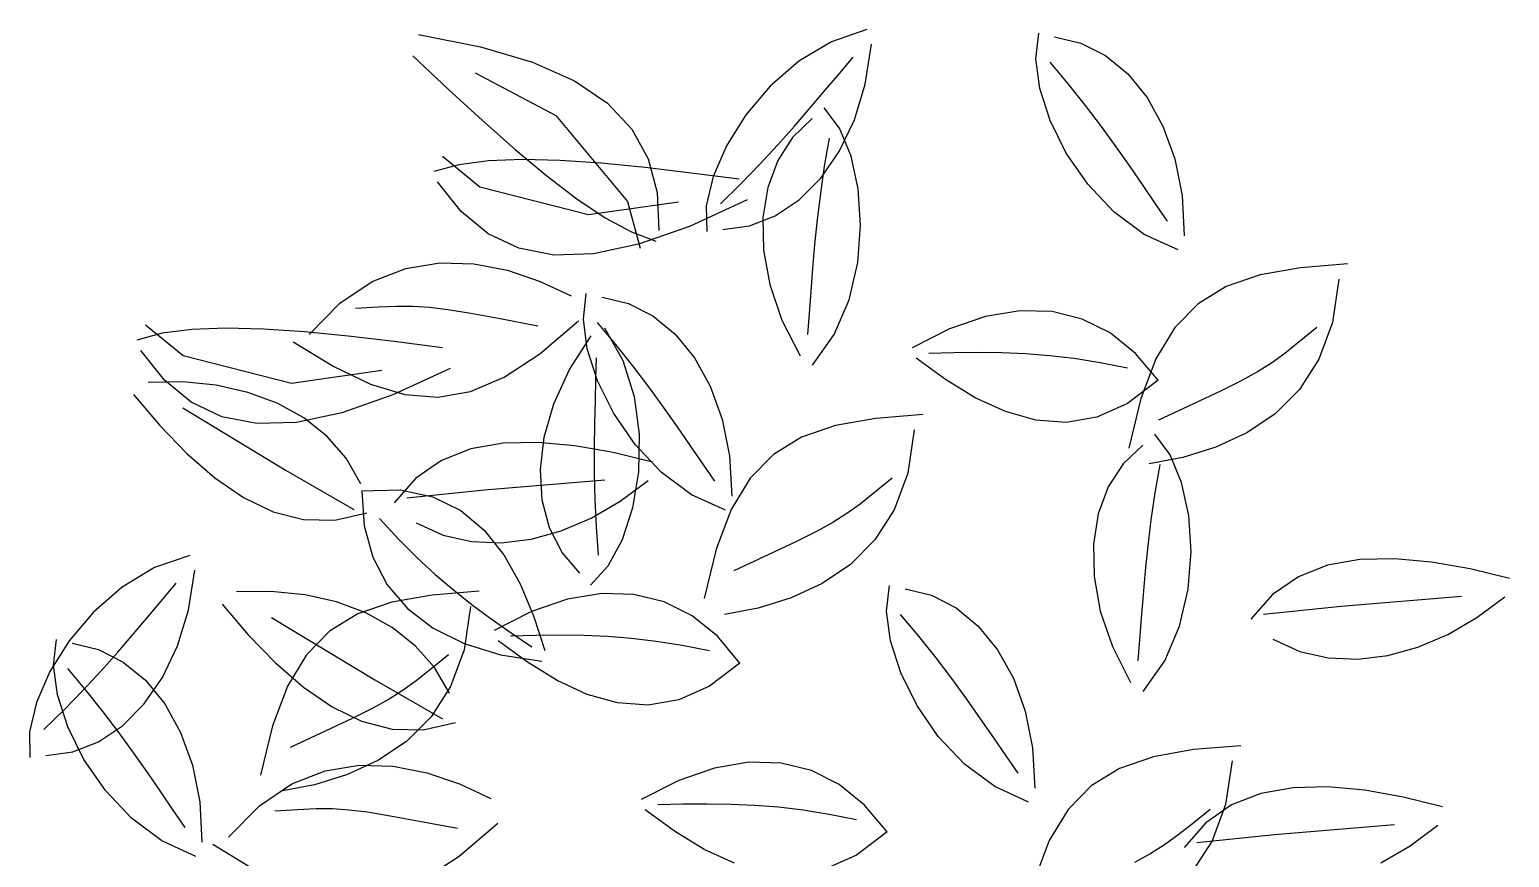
# Model space of a CAD drawing. Header units: millimetres. Extents: x 284148 to 331264, y 78716 to 101523.
# Drawn here: x 316290.3 to 316694.3, y 86215.9 to 86441.8 of the extents above; entities that cross this region are included whole.
import ezdxf

# ---------------------------------------------------------------- set-up
doc = ezdxf.new("R2010")
doc.units = ezdxf.units.MM

# ---------------------------------------------------------------- blocks, each defined once
blk = doc.blocks.new('A$C4D901EEA')
for p, q in [((679.64, 1823.36), (696.58, 1820.05)), ((801.99, 1824.74), (792.34, 1821.44)), ((848.18, 1816.76), (848.97, 1823.74)), ((853.27, 1822.78), (860.47, 1821.05)), ((696.58, 1820.05), (710.72, 1815.86)), ((792.34, 1821.44), (783.49, 1816.14)), ((801.6, 1809.87), (803.29, 1820.73)), ((860.47, 1821.05), (867.17, 1817.63)), ((678.06, 1817.54), (687.71, 1808.5)), ((710.72, 1815.86), (722.22, 1810.74)), ((783.49, 1816.14), (775.65, 1809.31)), ((794.53, 1812.8), (798.25, 1817.17)), ((849.26, 1808.65), (848.18, 1816.76)), ((851.95, 1815.84), (856.97, 1809.88)), ((867.17, 1817.63), (873.24, 1812.63)), ((695.11, 1812.91), (717.14, 1801.3)), ((722.22, 1810.74), (731.22, 1804.67)), ((790.66, 1808.2), (794.53, 1812.8)), ((873.24, 1812.63), (878.51, 1806.19)), ((687.71, 1808.5), (697.06, 1799.92)), ((775.65, 1809.31), (769, 1801.45)), ((786.59, 1803.39), (790.66, 1808.2)), ((798.61, 1800.09), (801.6, 1809.87)), ((852.07, 1799.9), (849.26, 1808.65)), ((856.97, 1809.88), (861.62, 1804.03)), ((878.51, 1806.19), (882.83, 1798.42)), ((731.22, 1804.67), (737.87, 1797.59)), ((782.28, 1798.41), (786.59, 1803.39)), ((794.56, 1797.8), (790.36, 1803.43)), ((861.62, 1804.03), (865.95, 1798.31)), ((697.06, 1799.92), (706.05, 1791.97)), ((717.14, 1801.3), (736.72, 1777.86)), ((769, 1801.45), (763.74, 1793.06)), ((777.71, 1793.28), (782.28, 1798.41)), ((787.13, 1800.44), (781.77, 1795.33)), ((794.5, 1791.49), (798.61, 1800.09)), ((797.7, 1790.24), (794.56, 1797.8)), ((856.47, 1791.04), (852.07, 1799.9)), ((865.95, 1798.31), (869.99, 1792.75)), ((882.83, 1798.42), (886.07, 1789.46)), ((737.87, 1797.59), (742.33, 1789.46)), ((781.77, 1795.33), (777.7, 1789)), ((791.76, 1795.11), (790.41, 1787.43)), ((696.39, 1781.71), (686.15, 1790.1)), ((706.05, 1791.97), (714.66, 1784.79)), ((763.74, 1793.06), (760.08, 1784.64)), ((772.84, 1788.02), (777.71, 1793.28)), ((789.42, 1784.19), (794.5, 1791.49)), ((799.66, 1781.27), (797.7, 1790.24)), ((862.31, 1782.56), (856.47, 1791.04)), ((869.99, 1792.75), (873.78, 1787.37)), ((690.64, 1787.87), (683.77, 1785.98)), ((698.77, 1788.94), (690.64, 1787.87)), ((708.05, 1789.28), (698.77, 1788.94)), ((718.33, 1789.01), (708.05, 1789.28)), ((729.51, 1788.24), (718.33, 1789.01)), ((741.46, 1787.06), (729.51, 1788.24)), ((754.06, 1785.57), (741.46, 1787.06)), ((742.33, 1789.46), (744.74, 1780.26)), ((767.63, 1782.66), (772.84, 1788.02)), ((777.7, 1789), (774.97, 1781.64)), ((790.41, 1787.43), (789.33, 1780.03)), ((873.78, 1787.37), (877.36, 1782.18)), ((886.07, 1789.46), (888.07, 1779.43)), ((691.3, 1775.08), (684.83, 1783.16)), ((725.99, 1774.18), (696.39, 1781.71)), ((714.66, 1784.79), (722.84, 1778.55)), ((767.18, 1783.9), (754.06, 1785.57)), ((760.08, 1784.64), (758.2, 1776.67)), ((762.04, 1777.22), (767.63, 1782.66)), ((774.97, 1781.64), (773.65, 1773.42)), ((783.54, 1778.3), (789.42, 1784.19)), ((869.44, 1774.99), (862.31, 1782.56)), ((877.36, 1782.18), (880.76, 1777.22)), ((722.84, 1778.55), (730.56, 1773.4)), ((750.64, 1777.67), (725.99, 1774.18)), ((736.72, 1777.86), (740.12, 1765.07)), ((744.74, 1780.26), (745.25, 1769.92)), ((769.31, 1778.25), (753.64, 1771.02)), ((777.02, 1773.93), (783.54, 1778.3)), ((789.33, 1780.03), (788.46, 1772.91)), ((800.31, 1771.39), (799.66, 1781.27)), ((888.07, 1779.43), (888.69, 1768.46)), ((698.64, 1769.03), (691.3, 1775.08)), ((758.2, 1776.67), (758.3, 1769.65)), ((770, 1771.19), (777.02, 1773.93)), ((877.72, 1768.83), (869.44, 1774.99)), ((880.76, 1777.22), (884.02, 1772.5)), ((730.56, 1773.4), (737.78, 1769.51)), ((737.78, 1769.51), (744.46, 1767.01)), ((753.64, 1771.02), (739.72, 1766.14)), ((762.67, 1770.18), (770, 1771.19)), ((773.65, 1773.42), (773.8, 1764.53)), ((788.46, 1772.91), (787.76, 1766.08)), ((799.52, 1761.13), (800.31, 1771.39)), ((707.01, 1765.05), (698.64, 1769.03)), ((739.72, 1766.14), (727.4, 1763.55)), ((787.76, 1766.08), (787.19, 1759.52)), ((887, 1764.6), (877.72, 1768.83)), ((716.55, 1763.21), (707.01, 1765.05)), ((727.4, 1763.55), (716.55, 1763.21)), ((773.8, 1764.53), (775.5, 1755.16)), ((667.01, 1755.99), (676.14, 1759.58)), ((676.14, 1759.58), (685.43, 1761.1)), ((685.43, 1761.1), (694.73, 1760.82)), ((694.73, 1760.82), (703.9, 1759.04)), ((703.9, 1759.04), (712.81, 1756.02)), ((787.19, 1759.52), (786.7, 1753.24)), ((797.16, 1751), (799.52, 1761.13)), ((909.4, 1757.77), (900.14, 1754.58)), ((920.39, 1759.74), (909.4, 1757.77)), ((933.29, 1760.77), (920.39, 1759.74)), ((658.18, 1750.05), (667.01, 1755.99)), ((712.81, 1756.02), (721.32, 1752.05)), ((775.5, 1755.16), (778.81, 1745.48)), ((900.14, 1754.58), (892.44, 1749.89)), ((930.91, 1756.65), (929.11, 1744.79)), ((649.77, 1741.49), (658.18, 1750.05)), ((724.63, 1745.72), (725.43, 1752.7)), ((729.72, 1751.74), (736.92, 1750.01)), ((736.92, 1750.01), (743.63, 1746.59)), ((786.7, 1753.24), (786.25, 1747.24)), ((793.09, 1741.52), (797.16, 1751)), ((892.44, 1749.89), (886.1, 1743.42)), ((662.4, 1748.68), (668.62, 1749.06)), ((668.62, 1749.06), (673.67, 1749.27)), ((673.67, 1749.27), (678.14, 1749.26)), ((678.14, 1749.26), (682.61, 1748.97)), ((682.61, 1748.97), (687.67, 1748.35)), ((687.67, 1748.35), (693.91, 1747.33)), ((693.91, 1747.33), (701.9, 1745.86)), ((701.9, 1745.86), (712.23, 1743.89)), ((712.72, 1736.27), (723.29, 1745.27)), ((725.71, 1737.61), (724.63, 1745.72)), ((743.63, 1746.59), (749.69, 1741.59)), ((778.81, 1745.48), (783.8, 1735.68)), ((786.25, 1747.24), (785.8, 1741.52)), ((834.44, 1746.45), (824.63, 1743.08)), ((843.79, 1748.01), (834.44, 1746.45)), ((852.61, 1747.77), (843.79, 1748.01)), ((860.85, 1745.75), (852.61, 1747.77)), ((868.45, 1741.94), (860.85, 1745.75)), ((609.6, 1741.87), (602.73, 1739.98)), ((615.35, 1735.71), (605.11, 1744.1)), ((617.73, 1742.93), (609.6, 1741.87)), ((627.01, 1743.28), (617.73, 1742.93)), ((637.29, 1743.01), (627.01, 1743.28)), ((648.47, 1742.24), (637.29, 1743.01)), ((660.42, 1741.05), (648.47, 1742.24)), ((728.4, 1744.8), (733.42, 1738.83)), ((730.4, 1743.34), (735.44, 1734.47)), ((749.69, 1741.59), (754.96, 1735.15)), ((787.2, 1733.19), (793.09, 1741.52)), ((824.63, 1743.08), (814.42, 1737.9)), ((875.36, 1736.36), (868.45, 1741.94)), ((886.1, 1743.42), (880.96, 1734.89)), ((924.88, 1743.42), (920.06, 1739.48)), ((929.11, 1744.79), (925.42, 1734.8)), ((645.42, 1739.54), (656.49, 1732.82)), ((673.02, 1739.57), (660.42, 1741.05)), ((686.14, 1737.9), (673.02, 1739.57)), ((720.83, 1731.94), (726.76, 1741.2)), ((728.53, 1728.86), (725.71, 1737.61)), ((733.42, 1738.83), (738.08, 1732.98)), ((920.06, 1739.48), (916.1, 1736.35)), ((610.26, 1729.08), (603.79, 1737.16)), ((644.95, 1728.17), (615.35, 1735.71)), ((703, 1729.88), (712.72, 1736.27)), ((728.06, 1729.45), (728.18, 1735.19)), ((735.44, 1734.47), (738.54, 1724.63)), ((754.96, 1735.15), (759.29, 1727.38)), ((823.49, 1729.23), (815.49, 1735.07)), ((825.78, 1736.55), (818.93, 1736.37)), ((832.39, 1736.62), (825.78, 1736.55)), ((838.87, 1736.53), (832.39, 1736.62)), ((845.34, 1736.25), (838.87, 1736.53)), ((851.9, 1735.73), (845.34, 1736.25)), ((858.65, 1734.93), (851.9, 1735.73)), ((865.71, 1733.81), (858.65, 1734.93)), ((873.18, 1732.32), (865.71, 1733.81)), ((881.51, 1729.02), (875.36, 1736.36)), ((880.96, 1734.89), (876.83, 1724.02)), ((912.47, 1733.74), (908.67, 1731.35)), ((916.1, 1736.35), (912.47, 1733.74)), ((925.42, 1734.8), (920.12, 1726.54)), ((669.61, 1731.66), (644.95, 1728.17)), ((656.49, 1732.82), (666.55, 1727.99)), ((688.27, 1732.25), (672.6, 1725.02)), ((693.84, 1725.98), (703, 1729.88)), ((716.58, 1722.64), (720.83, 1731.94)), ((727.91, 1723.44), (728.06, 1729.45)), ((738.08, 1732.98), (742.41, 1727.27)), ((831.62, 1724.27), (823.49, 1729.23)), ((908.67, 1731.35), (904.2, 1728.9)), ((601.83, 1725.14), (609.01, 1716.72)), ((615.27, 1728.58), (605.78, 1728.44)), ((617.6, 1723.02), (610.26, 1729.08)), ((624.41, 1727.68), (615.27, 1728.58)), ((633.05, 1725.73), (624.41, 1727.68)), ((641.06, 1722.76), (633.05, 1725.73)), ((666.55, 1727.99), (675.92, 1725.15)), ((675.92, 1725.15), (684.92, 1724.44)), ((684.92, 1724.44), (693.84, 1725.98)), ((732.93, 1720), (728.53, 1728.86)), ((742.41, 1727.27), (746.45, 1721.71)), ((759.29, 1727.38), (762.53, 1718.42)), ((881.51, 1729.02), (873.19, 1722.69)), ((898.55, 1726.07), (891.21, 1722.58)), ((904.2, 1728.9), (898.55, 1726.07)), ((920.12, 1726.54), (913.49, 1719.88)), ((615.33, 1721.47), (643.52, 1704.44)), ((625.97, 1719.05), (617.6, 1723.02)), ((648.28, 1718.77), (641.06, 1722.76)), ((672.6, 1725.02), (658.68, 1720.14)), ((713.96, 1713.48), (716.58, 1722.64)), ((727.78, 1717.14), (727.91, 1723.44)), ((738.54, 1724.63), (739.89, 1714.32)), ((746.45, 1721.71), (750.24, 1716.32)), ((839.84, 1720.47), (831.62, 1724.27)), ((873.19, 1722.69), (864.83, 1718.96)), ((876.83, 1724.02), (873.52, 1710.54)), ((891.21, 1722.58), (881.68, 1718.13)), ((635.51, 1717.21), (625.97, 1719.05)), ((646.36, 1717.55), (635.51, 1717.21)), ((658.68, 1720.14), (646.36, 1717.55)), ((654.59, 1713.78), (648.28, 1718.77)), ((727.69, 1710.56), (727.78, 1717.14)), ((738.77, 1711.52), (732.93, 1720)), ((762.53, 1718.42), (764.53, 1708.39)), ((804.45, 1718.64), (793.46, 1716.67)), ((817.36, 1719.67), (804.45, 1718.64)), ((848.13, 1718.13), (839.84, 1720.47)), ((856.47, 1717.53), (848.13, 1718.13)), ((864.83, 1718.96), (856.47, 1717.53)), ((913.49, 1719.88), (905.79, 1714.65)), ((609.01, 1716.72), (616.41, 1709.08)), ((659.84, 1707.77), (654.59, 1713.78)), ((712.93, 1704.65), (713.96, 1713.48)), ((739.89, 1714.32), (739.66, 1704.03)), ((750.24, 1716.32), (753.81, 1711.14)), ((784.21, 1713.47), (776.5, 1708.78)), ((793.46, 1716.67), (784.21, 1713.47)), ((814.97, 1715.55), (813.17, 1703.68)), ((884.79, 1708.71), (880.6, 1714.34)), ((905.79, 1714.65), (897.31, 1710.73)), ((616.41, 1709.08), (624.04, 1702.44)), ((693.92, 1710.28), (685.93, 1707.17)), ((702.75, 1711.85), (693.92, 1710.28)), ((712.26, 1712.08), (702.75, 1711.85)), ((722.32, 1711.16), (712.26, 1712.08)), ((732.8, 1709.29), (722.32, 1711.16)), ((727.71, 1703.68), (727.69, 1710.56)), ((743.55, 1706.68), (732.8, 1709.29)), ((745.9, 1703.95), (738.77, 1711.52)), ((753.81, 1711.14), (757.21, 1706.18)), ((877.36, 1711.35), (872.01, 1706.24)), ((897.31, 1710.73), (888.32, 1707.96)), ((663.89, 1700.78), (659.84, 1707.77)), ((685.93, 1707.17), (678.9, 1702.33)), ((757.21, 1706.18), (760.47, 1701.46)), ((764.53, 1708.39), (765.14, 1697.42)), ((776.5, 1708.78), (770.17, 1702.31)), ((872.01, 1706.24), (867.93, 1699.91)), ((888.32, 1707.96), (879.09, 1706.19)), ((881.99, 1706.01), (880.65, 1698.33)), ((887.93, 1701.15), (884.79, 1708.71)), ((624.04, 1702.44), (631.88, 1697.06)), ((643.52, 1704.44), (662, 1693.8)), ((678.9, 1702.33), (672.98, 1695.56)), ((730.46, 1701.75), (697.63, 1699.05)), ((713.42, 1696.34), (712.93, 1704.65)), ((727.87, 1696.52), (727.71, 1703.68)), ((734.67, 1696.02), (742.28, 1701.69)), ((739.66, 1704.03), (738.03, 1694.26)), ((754.17, 1697.79), (745.9, 1703.95)), ((770.17, 1702.31), (765.02, 1693.79)), ((808.94, 1702.32), (804.13, 1698.37)), ((813.17, 1703.68), (809.49, 1693.69)), ((889.89, 1692.17), (887.93, 1701.15)), ((631.88, 1697.06), (639.95, 1693.16)), ((664.13, 1698.84), (674.59, 1699.1)), ((664.13, 1698.84), (664.82, 1689.29)), ((674.59, 1699.1), (683.55, 1697.23)), ((697.63, 1699.05), (676.43, 1696.86)), ((683.55, 1697.23), (691.15, 1693.49)), ((763.45, 1693.55), (754.17, 1697.79)), ((804.13, 1698.37), (800.16, 1695.24)), ((867.93, 1699.91), (865.2, 1692.54)), ((880.65, 1698.33), (879.56, 1690.94)), ((639.95, 1693.16), (648.25, 1691)), ((656.78, 1690.81), (665.55, 1692.83)), ((691.15, 1693.49), (697.56, 1688.12)), ((715.41, 1688.74), (713.42, 1696.34)), ((726.73, 1691.4), (734.67, 1696.02)), ((728.22, 1689.05), (727.87, 1696.52)), ((738.03, 1694.26), (735.19, 1685.53)), ((765.02, 1693.79), (760.89, 1682.92)), ((800.16, 1695.24), (796.53, 1692.63)), ((809.49, 1693.69), (804.18, 1685.44)), ((648.25, 1691), (656.78, 1690.81)), ((664.82, 1689.29), (667.15, 1680.72)), ((668.95, 1691.29), (674.13, 1685.7)), ((678.98, 1690.08), (686.36, 1686.79)), ((718.84, 1682.04), (715.41, 1688.74)), ((718.59, 1687.92), (726.73, 1691.4)), ((728.8, 1681.28), (728.22, 1689.05)), ((792.73, 1690.25), (788.26, 1687.79)), ((796.53, 1692.63), (792.73, 1690.25)), ((865.2, 1692.54), (863.88, 1684.33)), ((879.56, 1690.94), (878.69, 1683.82)), ((890.54, 1682.3), (889.89, 1692.17)), ((674.13, 1685.7), (679.2, 1680.66)), ((686.36, 1686.79), (694.12, 1685)), ((694.12, 1685), (702.17, 1684.64)), ((697.56, 1688.12), (702.91, 1681.37)), ((702.17, 1684.64), (710.36, 1685.64)), ((710.36, 1685.64), (718.59, 1687.92)), ((735.19, 1685.53), (731.32, 1678.31)), ((782.61, 1684.96), (775.27, 1681.47)), ((788.26, 1687.79), (782.61, 1684.96)), ((804.18, 1685.44), (797.55, 1678.77)), ((617.24, 1681.19), (607.59, 1677.9)), ((667.15, 1680.72), (671.08, 1673.18)), ((679.2, 1680.66), (684.21, 1676.06)), ((702.91, 1681.37), (707.36, 1673.48)), ((723.67, 1676.42), (718.84, 1682.04)), ((760.89, 1682.92), (757.59, 1669.43)), ((775.27, 1681.47), (765.75, 1677.02)), ((863.88, 1684.33), (864.04, 1675.44)), ((878.69, 1683.82), (877.99, 1676.98)), ((889.75, 1672.04), (890.54, 1682.3)), ((607.59, 1677.9), (598.75, 1672.59)), ((616.85, 1666.32), (618.55, 1677.18)), ((731.32, 1678.31), (726.59, 1673.13)), ((797.55, 1678.77), (789.85, 1673.55)), ((877.99, 1676.98), (877.42, 1670.43)), ((927.81, 1678.54), (919.82, 1675.43)), ((936.64, 1680.1), (927.81, 1678.54)), ((946.15, 1680.33), (936.64, 1680.1)), ((956.21, 1679.42), (946.15, 1680.33)), ((966.69, 1677.55), (956.21, 1679.42)), ((977.44, 1674.94), (966.69, 1677.55)), ((598.75, 1672.59), (590.9, 1665.76)), ((609.79, 1669.25), (613.5, 1673.63)), ((671.08, 1673.18), (676.58, 1666.71)), ((684.21, 1676.06), (689.22, 1671.8)), ((707.36, 1673.48), (711.04, 1664.7)), ((789.85, 1673.55), (781.37, 1669.62)), ((807.38, 1666.05), (808.17, 1673.03)), ((864.04, 1675.44), (865.74, 1666.06)), ((919.82, 1675.43), (912.79, 1670.59)), ((605.91, 1664.65), (609.79, 1669.25)), ((639.42, 1671.4), (629.93, 1671.26)), ((648.56, 1670.5), (639.42, 1671.4)), ((657.2, 1668.55), (648.56, 1670.5)), ((665.21, 1665.58), (657.2, 1668.55)), ((683.33, 1670.42), (672.34, 1668.45)), ((696.23, 1671.45), (683.33, 1670.42)), ((689.22, 1671.8), (694.29, 1667.78)), ((720.29, 1669.28), (710.48, 1665.91)), ((729.63, 1670.84), (720.29, 1669.28)), ((738.45, 1670.6), (729.63, 1670.84)), ((746.7, 1668.58), (738.45, 1670.6)), ((754.3, 1664.77), (746.7, 1668.58)), ((781.37, 1669.62), (772.38, 1666.85)), ((812.47, 1672.07), (819.67, 1670.34)), ((819.67, 1670.34), (826.37, 1666.92)), ((877.42, 1670.43), (876.93, 1664.15)), ((887.39, 1661.9), (889.75, 1672.04)), ((912.79, 1670.59), (906.87, 1663.81)), ((964.35, 1670), (931.52, 1667.3)), ((968.56, 1664.27), (976.17, 1669.95)), ((590.9, 1665.76), (584.25, 1657.9)), ((601.84, 1659.84), (605.91, 1664.65)), ((613.86, 1656.54), (616.85, 1666.32)), ((625.98, 1667.96), (633.16, 1659.55)), ((663.08, 1665.26), (655.37, 1660.57)), ((672.34, 1668.45), (663.08, 1665.26)), ((672.44, 1661.6), (665.21, 1665.58)), ((676.58, 1666.71), (683.59, 1661.36)), ((693.85, 1667.33), (692.05, 1655.46)), ((694.29, 1667.78), (699.5, 1663.92)), ((710.48, 1665.91), (700.27, 1660.73)), ((711.04, 1664.7), (714.11, 1655.27)), ((761.21, 1659.19), (754.3, 1664.77)), ((772.38, 1666.85), (763.16, 1665.09)), ((808.46, 1657.94), (807.38, 1666.05)), ((811.15, 1665.13), (816.17, 1659.16)), ((826.37, 1666.92), (832.44, 1661.92)), ((865.74, 1666.06), (869.05, 1656.39)), ((931.52, 1667.3), (910.31, 1665.11)), ((639.48, 1664.29), (667.67, 1647.26)), ((655.37, 1660.57), (649.04, 1654.1)), ((678.74, 1656.6), (672.44, 1661.6)), ((683.59, 1661.36), (692.08, 1657.15)), ((699.5, 1663.92), (704.9, 1660.1)), ((832.44, 1661.92), (837.71, 1655.48)), ((876.93, 1664.15), (876.49, 1658.15)), ((883.33, 1652.42), (887.39, 1661.9)), ((960.62, 1659.66), (968.56, 1664.27)), ((584.25, 1657.9), (579, 1649.52)), ((580, 1651.27), (580.8, 1658.25)), ((585.09, 1657.29), (592.29, 1655.56)), ((597.54, 1654.86), (601.84, 1659.84)), ((609.75, 1647.94), (613.86, 1656.54)), ((633.16, 1659.55), (640.56, 1651.9)), ((683.99, 1650.6), (678.74, 1656.6)), ((692.08, 1657.15), (702.01, 1654.14)), ((709.34, 1652.06), (701.33, 1657.9)), ((711.62, 1659.38), (704.78, 1659.2)), ((704.9, 1660.1), (710.55, 1656.24)), ((718.24, 1659.45), (711.62, 1659.38)), ((724.72, 1659.37), (718.24, 1659.45)), ((731.19, 1659.08), (724.72, 1659.37)), ((737.74, 1658.56), (731.19, 1659.08)), ((744.5, 1657.77), (737.74, 1658.56)), ((751.56, 1656.64), (744.5, 1657.77)), ((759.03, 1655.16), (751.56, 1656.64)), ((767.36, 1651.85), (761.21, 1659.19)), ((811.27, 1649.19), (808.46, 1657.94)), ((816.17, 1659.16), (820.83, 1653.32)), ((869.05, 1656.39), (874.03, 1646.59)), ((876.49, 1658.15), (876.04, 1652.43)), ((912.87, 1658.34), (920.24, 1655.04)), ((952.48, 1656.17), (960.62, 1659.66)), ((592.29, 1655.56), (599, 1652.13)), ((592.97, 1649.73), (597.54, 1654.86)), ((649.04, 1654.1), (643.9, 1645.57)), ((687.81, 1654.1), (683, 1650.15)), ((692.05, 1655.46), (688.36, 1645.47)), ((702.01, 1654.14), (713.32, 1652.36)), ((820.83, 1653.32), (825.15, 1647.6)), ((837.71, 1655.48), (842.03, 1647.71)), ((877.43, 1644.1), (883.33, 1652.42)), ((920.24, 1655.04), (928.01, 1653.25)), ((928.01, 1653.25), (936.06, 1652.89)), ((936.06, 1652.89), (944.25, 1653.89)), ((944.25, 1653.89), (952.48, 1656.17)), ((579, 1649.52), (575.33, 1641.09)), ((581.08, 1643.16), (580, 1651.27)), ((583.77, 1650.34), (588.79, 1644.38)), ((588.09, 1644.47), (592.97, 1649.73)), ((599, 1652.13), (605.06, 1647.14)), ((640.56, 1651.9), (648.19, 1645.26)), ((683, 1650.15), (679.03, 1647.02)), ((688.05, 1643.6), (683.99, 1650.6)), ((717.47, 1647.1), (709.34, 1652.06)), ((767.36, 1651.85), (759.03, 1645.52)), ((815.67, 1640.33), (811.27, 1649.19)), ((582.88, 1639.11), (588.09, 1644.47)), ((588.79, 1644.38), (593.45, 1638.53)), ((604.68, 1640.65), (609.75, 1647.94)), ((605.06, 1647.14), (610.33, 1640.69)), ((643.9, 1645.57), (639.76, 1634.7)), ((648.19, 1645.26), (656.03, 1639.88)), ((667.67, 1647.26), (686.15, 1636.62)), ((675.4, 1644.42), (671.6, 1642.03)), ((679.03, 1647.02), (675.4, 1644.42)), ((688.36, 1645.47), (683.06, 1637.22)), ((725.69, 1643.3), (717.47, 1647.1)), ((759.03, 1645.52), (750.68, 1641.79)), ((825.15, 1647.6), (829.19, 1642.04)), ((842.03, 1647.71), (845.27, 1638.75)), ((575.33, 1641.09), (573.45, 1633.12)), ((583.9, 1634.41), (581.08, 1643.16)), ((598.8, 1634.76), (604.68, 1640.65)), ((610.33, 1640.69), (614.66, 1632.93)), ((671.6, 1642.03), (667.13, 1639.57)), ((733.98, 1640.96), (725.69, 1643.3)), ((742.32, 1640.36), (733.98, 1640.96)), ((750.68, 1641.79), (742.32, 1640.36)), ((821.51, 1631.85), (815.67, 1640.33)), ((829.19, 1642.04), (832.98, 1636.65)), ((577.3, 1633.68), (582.88, 1639.11)), ((593.45, 1638.53), (597.78, 1632.82)), ((661.48, 1636.75), (654.15, 1633.26)), ((656.03, 1639.88), (664.1, 1635.98)), ((667.13, 1639.57), (661.48, 1636.75)), ((683.06, 1637.22), (676.42, 1630.55)), ((832.98, 1636.65), (836.56, 1631.47)), ((845.27, 1638.75), (847.28, 1628.72)), ((573.45, 1633.12), (573.55, 1626.11)), ((588.3, 1625.55), (583.9, 1634.41)), ((592.27, 1630.39), (598.8, 1634.76)), ((597.78, 1632.82), (601.82, 1627.26)), ((614.66, 1632.93), (617.9, 1623.97)), ((639.76, 1634.7), (636.46, 1621.22)), ((654.15, 1633.26), (644.62, 1628.8)), ((664.1, 1635.98), (672.4, 1633.82)), ((672.4, 1633.82), (680.93, 1633.63)), ((680.93, 1633.63), (689.7, 1635.65)), ((585.26, 1627.64), (592.27, 1630.39)), ((676.42, 1630.55), (668.72, 1625.33)), ((828.64, 1624.28), (821.51, 1631.85)), ((836.56, 1631.47), (839.96, 1626.51)), ((847.28, 1628.72), (847.89, 1617.75)), ((891.24, 1628.24), (880.25, 1626.27)), ((904.14, 1629.27), (891.24, 1628.24)), ((577.92, 1626.64), (585.26, 1627.64)), ((594.14, 1617.07), (588.3, 1625.55)), ((601.82, 1627.26), (605.61, 1621.87)), ((668.72, 1625.33), (660.24, 1621.41)), ((769.82, 1624.76), (760.47, 1623.19)), ((778.64, 1624.52), (769.82, 1624.76)), ((786.88, 1622.5), (778.64, 1624.52)), ((836.92, 1618.12), (828.64, 1624.28)), ((839.96, 1626.51), (843.22, 1621.79)), ((880.25, 1626.27), (870.99, 1623.08)), ((901.76, 1625.15), (899.96, 1613.29)), ((605.61, 1621.87), (609.18, 1616.69)), ((617.9, 1623.97), (619.9, 1613.94)), ((645.03, 1618.86), (654.16, 1622.44)), ((660.24, 1621.41), (651.25, 1618.64)), ((654.16, 1622.44), (663.44, 1623.96)), ((663.44, 1623.96), (672.74, 1623.69)), ((672.74, 1623.69), (681.91, 1621.9)), ((681.91, 1621.9), (690.82, 1618.88)), ((760.47, 1623.19), (750.67, 1619.83)), ((794.49, 1618.69), (786.88, 1622.5)), ((870.99, 1623.08), (863.29, 1618.39)), ((601.27, 1609.5), (594.14, 1617.07)), ((609.18, 1616.69), (612.58, 1611.72)), ((636.19, 1612.92), (645.03, 1618.86)), ((651.25, 1618.64), (642.03, 1616.87)), ((690.82, 1618.88), (699.33, 1614.91)), ((750.67, 1619.83), (740.45, 1614.64)), ((801.39, 1613.11), (794.49, 1618.69)), ((846.2, 1613.89), (836.92, 1618.12)), ((863.29, 1618.39), (856.95, 1611.92)), ((909.57, 1616.24), (901.58, 1613.13)), ((918.4, 1617.81), (909.57, 1616.24)), ((927.91, 1618.04), (918.4, 1617.81)), ((937.98, 1617.12), (927.91, 1618.04)), ((948.45, 1615.26), (937.98, 1617.12)), ((619.9, 1613.94), (620.51, 1602.96)), ((627.78, 1604.35), (636.19, 1612.92)), ((640.42, 1611.54), (646.63, 1611.92)), ((646.63, 1611.92), (651.68, 1612.14)), ((651.68, 1612.14), (656.15, 1612.13)), ((656.15, 1612.13), (660.62, 1611.84)), ((751.81, 1613.3), (744.96, 1613.12)), ((758.42, 1613.37), (751.81, 1613.3)), ((764.91, 1613.28), (758.42, 1613.37)), ((771.37, 1613), (764.91, 1613.28)), ((777.93, 1612.48), (771.37, 1613)), ((784.68, 1611.68), (777.93, 1612.48)), ((807.55, 1605.77), (801.39, 1613.11)), ((895.73, 1611.93), (890.91, 1607.98)), ((901.58, 1613.13), (894.55, 1608.29)), ((899.96, 1613.29), (896.27, 1603.3)), ((959.2, 1612.64), (948.45, 1615.26)), ((609.54, 1603.34), (601.27, 1609.5)), ((612.58, 1611.72), (615.84, 1607)), ((660.62, 1611.84), (665.69, 1611.21)), ((665.69, 1611.21), (671.92, 1610.19)), ((671.92, 1610.19), (679.92, 1608.73)), ((679.92, 1608.73), (690.25, 1606.76)), ((690.73, 1599.13), (701.3, 1608.13)), ((749.53, 1605.98), (741.52, 1611.82)), ((791.74, 1610.56), (784.68, 1611.68)), ((799.22, 1609.07), (791.74, 1610.56)), ((856.95, 1611.92), (851.81, 1603.39)), ((890.91, 1607.98), (886.94, 1604.85)), ((894.55, 1608.29), (888.63, 1601.52)), ((757.65, 1601.01), (749.53, 1605.98)), ((807.55, 1605.77), (799.22, 1599.44)), ((886.94, 1604.85), (883.32, 1602.24)), ((913.29, 1605.01), (892.08, 1602.82)), ((946.11, 1607.71), (913.29, 1605.01)), ((950.32, 1601.98), (957.93, 1607.65)), ((618.82, 1599.1), (609.54, 1603.34)), ((623.44, 1602.41), (634.5, 1595.69)), ((765.87, 1597.22), (757.65, 1601.01)), ((851.81, 1603.39), (847.68, 1592.53)), ((879.52, 1599.86), (875.05, 1597.4)), ((883.32, 1602.24), (879.52, 1599.86)), ((896.27, 1603.3), (890.97, 1595.04)), ((942.38, 1597.36), (950.32, 1601.98)), ((681.02, 1592.74), (690.73, 1599.13)), ((799.22, 1599.44), (790.86, 1595.7))]:
    blk.add_line(p, q)

msp = doc.modelspace()

# ---------------------------------------------------------------- block references
msp.add_blockref('A$C4D901EEA', (315716.88, 84617.09))

doc.saveas('drawing.dxf')
